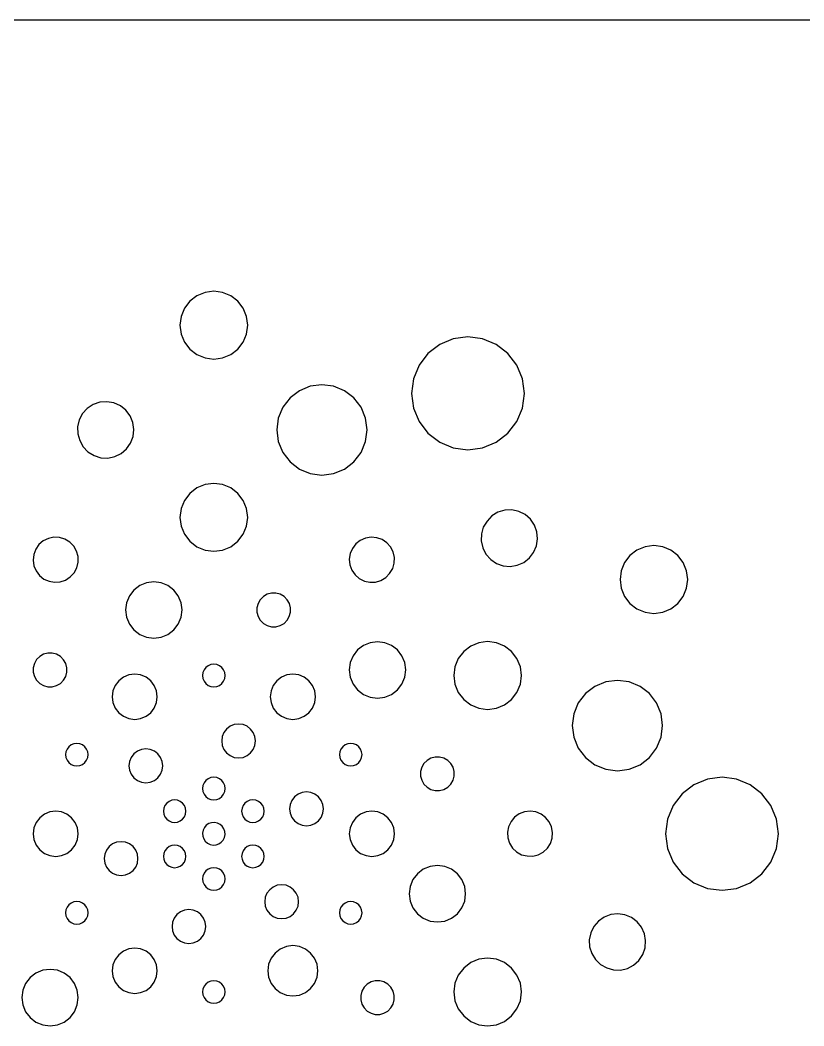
# Model space of a CAD drawing. Extents: x -202 to 202, y -117 to 117.
# Drawn here: x -36.63 to -1.94, y 71.17 to 115.67 of the extents above; entities that cross this region are included whole.
import ezdxf

# ---------------------------------------------------------------- set-up
doc = ezdxf.new("R2010")
doc.units = 0
doc.layers.get('0').update_dxf_attribs({"linetype": 'CONTINUOUS'})

msp = doc.modelspace()

# ---------------------------------------------------------------- linework, layer by layer
for p, q in [((22.94, 115.666), (-37.06, 115.666)), ((-28.81, 103.465), (-29.121, 103.227)), ((-28.449, 103.615), (-28.81, 103.465)), ((-28.06, 103.666), (-28.449, 103.615)), ((-27.672, 103.615), (-28.06, 103.666)), ((-27.31, 103.465), (-27.672, 103.615)), ((-27, 103.227), (-27.31, 103.465)), ((-29.359, 102.916), (-29.509, 102.554)), ((-29.121, 103.227), (-29.359, 102.916)), ((-26.761, 102.916), (-27, 103.227)), ((-26.611, 102.554), (-26.761, 102.916)), ((-29.509, 102.554), (-29.56, 102.166)), ((-26.56, 102.166), (-26.611, 102.554)), ((-29.56, 102.166), (-29.509, 101.778)), ((-26.611, 101.778), (-26.56, 102.166)), ((-29.509, 101.778), (-29.359, 101.416)), ((-26.761, 101.416), (-26.611, 101.778)), ((-17.457, 101.566), (-18.06, 101.317)), ((-16.81, 101.652), (-17.457, 101.566)), ((-16.163, 101.566), (-16.81, 101.652)), ((-15.56, 101.317), (-16.163, 101.566)), ((-29.359, 101.416), (-29.121, 101.105)), ((-29.121, 101.105), (-28.81, 100.867)), ((-27.31, 100.867), (-27, 101.105)), ((-27, 101.105), (-26.761, 101.416)), ((-18.06, 101.317), (-18.578, 100.919)), ((-15.043, 100.919), (-15.56, 101.317)), ((-28.81, 100.867), (-28.449, 100.717)), ((-28.449, 100.717), (-28.06, 100.666)), ((-28.06, 100.666), (-27.672, 100.717)), ((-27.672, 100.717), (-27.31, 100.867)), ((-18.578, 100.919), (-18.975, 100.402)), ((-14.645, 100.402), (-15.043, 100.919)), ((-18.975, 100.402), (-19.225, 99.799)), ((-14.396, 99.799), (-14.645, 100.402)), ((-19.225, 99.799), (-19.31, 99.152)), ((-14.31, 99.152), (-14.396, 99.799)), ((-24.272, 99.268), (-24.686, 98.95)), ((-23.79, 99.467), (-24.272, 99.268)), ((-23.272, 99.536), (-23.79, 99.467)), ((-22.755, 99.467), (-23.272, 99.536)), ((-22.272, 99.268), (-22.755, 99.467)), ((-21.858, 98.95), (-22.272, 99.268)), ((-24.686, 98.95), (-25.004, 98.536)), ((-21.54, 98.536), (-21.858, 98.95)), ((-19.31, 99.152), (-19.225, 98.504)), ((-14.396, 98.504), (-14.31, 99.152)), ((-33.66, 98.486), (-33.871, 98.254)), ((-33.398, 98.658), (-33.66, 98.486)), ((-33.102, 98.76), (-33.398, 98.658)), ((-32.79, 98.784), (-33.102, 98.76)), ((-32.481, 98.73), (-32.79, 98.784)), ((-32.195, 98.601), (-32.481, 98.73)), ((-31.951, 98.405), (-32.195, 98.601)), ((-31.763, 98.155), (-31.951, 98.405)), ((-25.004, 98.536), (-25.204, 98.053)), ((-21.34, 98.053), (-21.54, 98.536)), ((-19.225, 98.504), (-18.975, 97.902)), ((-14.645, 97.902), (-14.396, 98.504)), ((-34.018, 97.977), (-34.091, 97.673)), ((-33.871, 98.254), (-34.018, 97.977)), ((-31.643, 97.865), (-31.763, 98.155)), ((-25.204, 98.053), (-25.272, 97.536)), ((-21.272, 97.536), (-21.34, 98.053)), ((-18.975, 97.902), (-18.578, 97.384)), ((-15.043, 97.384), (-14.645, 97.902)), ((-34.091, 97.673), (-34.086, 97.359)), ((-31.599, 97.555), (-31.643, 97.865)), ((-31.633, 97.244), (-31.599, 97.555)), ((-25.272, 97.536), (-25.204, 97.018)), ((-21.34, 97.018), (-21.272, 97.536)), ((-34.086, 97.359), (-33.993, 97.061)), ((-33.993, 97.061), (-33.848, 96.785)), ((-31.744, 96.951), (-31.633, 97.244)), ((-25.204, 97.018), (-25.004, 96.536)), ((-21.54, 96.536), (-21.34, 97.018)), ((-18.578, 97.384), (-18.06, 96.986)), ((-15.56, 96.986), (-15.043, 97.384)), ((-33.848, 96.785), (-33.63, 96.56)), ((-32.162, 96.491), (-31.924, 96.694)), ((-31.924, 96.694), (-31.744, 96.951)), ((-18.06, 96.986), (-17.457, 96.737)), ((-17.457, 96.737), (-16.81, 96.652)), ((-16.81, 96.652), (-16.163, 96.737)), ((-16.163, 96.737), (-15.56, 96.986)), ((-33.63, 96.56), (-33.363, 96.396)), ((-33.363, 96.396), (-33.063, 96.304)), ((-33.063, 96.304), (-32.75, 96.289)), ((-32.75, 96.289), (-32.444, 96.353)), ((-32.444, 96.353), (-32.162, 96.491)), ((-25.004, 96.536), (-24.686, 96.121)), ((-24.686, 96.121), (-24.272, 95.804)), ((-22.272, 95.804), (-21.858, 96.121)), ((-21.858, 96.121), (-21.54, 96.536)), ((-24.272, 95.804), (-23.79, 95.604)), ((-22.755, 95.604), (-22.272, 95.804)), ((-23.79, 95.604), (-23.272, 95.536)), ((-23.272, 95.536), (-22.755, 95.604)), ((-28.81, 94.965), (-29.121, 94.727)), ((-28.449, 95.115), (-28.81, 94.965)), ((-28.06, 95.166), (-28.449, 95.115)), ((-27.672, 95.115), (-28.06, 95.166)), ((-27.31, 94.965), (-27.672, 95.115)), ((-27, 94.727), (-27.31, 94.965)), ((-29.359, 94.416), (-29.509, 94.054)), ((-29.121, 94.727), (-29.359, 94.416)), ((-26.761, 94.416), (-27, 94.727)), ((-26.611, 94.054), (-26.761, 94.416)), ((-29.509, 94.054), (-29.56, 93.666)), ((-26.56, 93.666), (-26.611, 94.054)), ((-15.181, 93.981), (-15.481, 93.892)), ((-14.868, 93.992), (-15.181, 93.981)), ((-14.562, 93.926), (-14.868, 93.992)), ((-14.282, 93.785), (-14.562, 93.926)), ((-29.56, 93.666), (-29.509, 93.278)), ((-26.611, 93.278), (-26.56, 93.666)), ((-15.962, 93.502), (-16.129, 93.238)), ((-15.75, 93.731), (-15.962, 93.502)), ((-15.481, 93.892), (-15.75, 93.731)), ((-14.046, 93.579), (-14.282, 93.785)), ((-13.868, 93.321), (-14.046, 93.579)), ((-29.509, 93.278), (-29.359, 92.916)), ((-26.761, 92.916), (-26.611, 93.278)), ((-16.129, 93.238), (-16.214, 92.936)), ((-13.76, 93.026), (-13.868, 93.321)), ((-13.729, 92.715), (-13.76, 93.026)), ((-35.609, 92.626), (-35.8, 92.463)), ((-35.384, 92.736), (-35.609, 92.626)), ((-35.139, 92.787), (-35.384, 92.736)), ((-34.888, 92.775), (-35.139, 92.787)), ((-34.649, 92.702), (-34.888, 92.775)), ((-34.435, 92.571), (-34.649, 92.702)), ((-34.261, 92.391), (-34.435, 92.571)), ((-29.359, 92.916), (-29.121, 92.605)), ((-29.121, 92.605), (-28.81, 92.367)), ((-27.31, 92.367), (-27, 92.605)), ((-27, 92.605), (-26.761, 92.916)), ((-21.574, 92.648), (-21.771, 92.494)), ((-21.344, 92.749), (-21.574, 92.648)), ((-21.097, 92.79), (-21.344, 92.749)), ((-20.847, 92.767), (-21.097, 92.79)), ((-20.611, 92.684), (-20.847, 92.767)), ((-20.403, 92.544), (-20.611, 92.684)), ((-16.214, 92.936), (-16.223, 92.623)), ((-16.223, 92.623), (-16.153, 92.318)), ((-13.777, 92.405), (-13.729, 92.715)), ((-35.944, 92.258), (-36.033, 92.024)), ((-35.8, 92.463), (-35.944, 92.258)), ((-34.144, 92.17), (-34.261, 92.391)), ((-34.07, 91.931), (-34.144, 92.17)), ((-28.81, 92.367), (-28.449, 92.217)), ((-28.449, 92.217), (-28.06, 92.166)), ((-28.06, 92.166), (-27.672, 92.217)), ((-27.672, 92.217), (-27.31, 92.367)), ((-21.924, 92.295), (-22.022, 92.064)), ((-21.771, 92.494), (-21.924, 92.295)), ((-20.236, 92.357), (-20.403, 92.544)), ((-20.121, 92.134), (-20.236, 92.357)), ((-20.065, 91.89), (-20.121, 92.134)), ((-16.153, 92.318), (-16.009, 92.039)), ((-14.09, 91.868), (-13.9, 92.117)), ((-13.9, 92.117), (-13.777, 92.405)), ((-9.325, 92.215), (-9.635, 91.977)), ((-8.963, 92.365), (-9.325, 92.215)), ((-8.575, 92.416), (-8.963, 92.365)), ((-8.187, 92.365), (-8.575, 92.416)), ((-7.825, 92.215), (-8.187, 92.365)), ((-7.514, 91.977), (-7.825, 92.215)), ((-36.033, 92.024), (-36.06, 91.775)), ((-36.06, 91.775), (-36.025, 91.526)), ((-34.125, 91.437), (-34.066, 91.681)), ((-34.066, 91.681), (-34.07, 91.931)), ((-22.022, 92.064), (-22.06, 91.816)), ((-22.06, 91.816), (-22.035, 91.567)), ((-20.072, 91.639), (-20.065, 91.89)), ((-16.009, 92.039), (-15.801, 91.805)), ((-15.801, 91.805), (-15.54, 91.631)), ((-14.624, 91.549), (-14.337, 91.675)), ((-14.337, 91.675), (-14.09, 91.868)), ((-9.635, 91.977), (-9.874, 91.666)), ((-7.276, 91.666), (-7.514, 91.977)), ((-36.025, 91.526), (-35.929, 91.295)), ((-35.929, 91.295), (-35.778, 91.094)), ((-34.242, 91.215), (-34.125, 91.437)), ((-22.035, 91.567), (-21.949, 91.332)), ((-21.949, 91.332), (-21.807, 91.125)), ((-20.274, 91.187), (-20.14, 91.398)), ((-20.14, 91.398), (-20.072, 91.639)), ((-15.54, 91.631), (-15.245, 91.526)), ((-15.245, 91.526), (-14.933, 91.498)), ((-14.933, 91.498), (-14.624, 91.549)), ((-10.024, 91.304), (-10.075, 90.916)), ((-9.874, 91.666), (-10.024, 91.304)), ((-7.126, 91.304), (-7.276, 91.666)), ((-7.075, 90.916), (-7.126, 91.304)), ((-35.778, 91.094), (-35.583, 90.938)), ((-35.583, 90.938), (-35.354, 90.835)), ((-35.354, 90.835), (-35.107, 90.791)), ((-35.107, 90.791), (-34.858, 90.811)), ((-34.858, 90.811), (-34.62, 90.892)), ((-34.62, 90.892), (-34.411, 91.03)), ((-34.411, 91.03), (-34.242, 91.215)), ((-30.713, 90.817), (-31.037, 90.774)), ((-30.39, 90.774), (-30.713, 90.817)), ((-21.807, 91.125), (-21.618, 90.96)), ((-21.618, 90.96), (-21.394, 90.848)), ((-21.394, 90.848), (-21.149, 90.794)), ((-21.149, 90.794), (-20.899, 90.803)), ((-20.899, 90.803), (-20.658, 90.875)), ((-20.658, 90.875), (-20.443, 91.003)), ((-20.443, 91.003), (-20.274, 91.187)), ((-10.075, 90.916), (-10.024, 90.528)), ((-7.126, 90.528), (-7.075, 90.916)), ((-31.597, 90.451), (-31.796, 90.192)), ((-31.338, 90.649), (-31.597, 90.451)), ((-31.037, 90.774), (-31.338, 90.649)), ((-30.088, 90.649), (-30.39, 90.774)), ((-29.829, 90.451), (-30.088, 90.649)), ((-29.631, 90.192), (-29.829, 90.451)), ((-10.024, 90.528), (-9.874, 90.166)), ((-7.276, 90.166), (-7.126, 90.528)), ((-31.921, 89.89), (-31.963, 89.567)), ((-31.796, 90.192), (-31.921, 89.89)), ((-29.506, 89.89), (-29.631, 90.192)), ((-29.463, 89.567), (-29.506, 89.89)), ((-26.002, 90.023), (-26.1, 89.854)), ((-25.864, 90.162), (-26.002, 90.023)), ((-25.694, 90.26), (-25.864, 90.162)), ((-25.505, 90.31), (-25.694, 90.26)), ((-25.31, 90.31), (-25.505, 90.31)), ((-25.12, 90.26), (-25.31, 90.31)), ((-24.951, 90.162), (-25.12, 90.26)), ((-24.812, 90.023), (-24.951, 90.162)), ((-24.715, 89.854), (-24.812, 90.023)), ((-9.874, 90.166), (-9.635, 89.855)), ((-7.514, 89.855), (-7.276, 90.166)), ((-31.963, 89.567), (-31.921, 89.243)), ((-29.506, 89.243), (-29.463, 89.567)), ((-26.1, 89.854), (-26.151, 89.665)), ((-26.151, 89.665), (-26.151, 89.469)), ((-26.151, 89.469), (-26.1, 89.28)), ((-24.72, 89.282), (-24.664, 89.469)), ((-24.664, 89.665), (-24.715, 89.854)), ((-24.664, 89.469), (-24.664, 89.665)), ((-9.635, 89.855), (-9.325, 89.617)), ((-9.325, 89.617), (-8.963, 89.467)), ((-8.963, 89.467), (-8.575, 89.416)), ((-8.575, 89.416), (-8.187, 89.467)), ((-8.187, 89.467), (-7.825, 89.617)), ((-7.825, 89.617), (-7.514, 89.855)), ((-31.921, 89.243), (-31.796, 88.942)), ((-29.631, 88.942), (-29.506, 89.243)), ((-26.1, 89.28), (-26.002, 89.11)), ((-26.002, 89.11), (-25.864, 88.972)), ((-24.951, 88.972), (-24.812, 89.11)), ((-24.812, 89.11), (-24.72, 89.282)), ((-31.796, 88.942), (-31.597, 88.683)), ((-31.597, 88.683), (-31.338, 88.484)), ((-30.088, 88.484), (-29.829, 88.683)), ((-29.829, 88.683), (-29.631, 88.942)), ((-25.864, 88.972), (-25.694, 88.874)), ((-25.694, 88.874), (-25.505, 88.823)), ((-25.505, 88.823), (-25.31, 88.823)), ((-25.31, 88.823), (-25.12, 88.874)), ((-25.12, 88.874), (-24.951, 88.972)), ((-31.338, 88.484), (-31.037, 88.359)), ((-31.037, 88.359), (-30.713, 88.317)), ((-30.713, 88.317), (-30.39, 88.359)), ((-30.39, 88.359), (-30.088, 88.484)), ((-21.136, 88.121), (-21.437, 87.996)), ((-20.812, 88.164), (-21.136, 88.121)), ((-20.489, 88.121), (-20.812, 88.164)), ((-20.187, 87.996), (-20.489, 88.121)), ((-16.324, 88.115), (-16.686, 87.965)), ((-15.936, 88.166), (-16.324, 88.115)), ((-15.548, 88.115), (-15.936, 88.166)), ((-15.186, 87.965), (-15.548, 88.115)), ((-21.696, 87.798), (-21.895, 87.539)), ((-21.437, 87.996), (-21.696, 87.798)), ((-19.929, 87.798), (-20.187, 87.996)), ((-19.73, 87.539), (-19.929, 87.798)), ((-16.997, 87.727), (-17.235, 87.416)), ((-16.686, 87.965), (-16.997, 87.727)), ((-14.875, 87.727), (-15.186, 87.965)), ((-14.637, 87.416), (-14.875, 87.727)), ((-35.903, 87.37), (-36.001, 87.201)), ((-35.765, 87.509), (-35.903, 87.37)), ((-35.595, 87.607), (-35.765, 87.509)), ((-35.406, 87.657), (-35.595, 87.607)), ((-35.21, 87.657), (-35.406, 87.657)), ((-35.021, 87.607), (-35.21, 87.657)), ((-34.852, 87.509), (-35.021, 87.607)), ((-34.718, 87.366), (-34.852, 87.509)), ((-34.615, 87.201), (-34.718, 87.366)), ((-22.02, 87.237), (-22.062, 86.914)), ((-21.895, 87.539), (-22.02, 87.237)), ((-19.605, 87.237), (-19.73, 87.539)), ((-19.562, 86.914), (-19.605, 87.237)), ((-17.235, 87.416), (-17.385, 87.054)), ((-14.487, 87.054), (-14.637, 87.416)), ((-36.001, 87.201), (-36.052, 87.012)), ((-36.052, 87.012), (-36.052, 86.816)), ((-36.052, 86.816), (-36.001, 86.627)), ((-34.565, 87.012), (-34.615, 87.201)), ((-34.615, 86.627), (-34.565, 86.816)), ((-34.565, 86.816), (-34.565, 87.012)), ((-28.543, 86.795), (-28.56, 86.666)), ((-28.493, 86.916), (-28.543, 86.795)), ((-28.414, 87.019), (-28.493, 86.916)), ((-28.31, 87.099), (-28.414, 87.019)), ((-28.19, 87.149), (-28.31, 87.099)), ((-28.06, 87.166), (-28.19, 87.149)), ((-27.931, 87.149), (-28.06, 87.166)), ((-27.81, 87.099), (-27.931, 87.149)), ((-27.707, 87.019), (-27.81, 87.099)), ((-27.627, 86.916), (-27.707, 87.019)), ((-27.577, 86.795), (-27.627, 86.916)), ((-27.56, 86.666), (-27.577, 86.795)), ((-22.062, 86.914), (-22.02, 86.59)), ((-19.605, 86.59), (-19.562, 86.914)), ((-17.385, 87.054), (-17.436, 86.666)), ((-14.436, 86.666), (-14.487, 87.054)), ((-36.001, 86.627), (-35.903, 86.457)), ((-35.903, 86.457), (-35.765, 86.319)), ((-34.852, 86.319), (-34.713, 86.457)), ((-34.713, 86.457), (-34.615, 86.627)), ((-32.267, 86.435), (-32.426, 86.228)), ((-32.06, 86.594), (-32.267, 86.435)), ((-31.819, 86.694), (-32.06, 86.594)), ((-31.56, 86.728), (-31.819, 86.694)), ((-31.302, 86.694), (-31.56, 86.728)), ((-31.06, 86.594), (-31.302, 86.694)), ((-30.853, 86.435), (-31.06, 86.594)), ((-30.694, 86.228), (-30.853, 86.435)), ((-28.56, 86.666), (-28.543, 86.537)), ((-28.543, 86.537), (-28.493, 86.416)), ((-28.493, 86.416), (-28.414, 86.312)), ((-27.707, 86.312), (-27.627, 86.416)), ((-27.627, 86.416), (-27.577, 86.537)), ((-27.577, 86.537), (-27.56, 86.666)), ((-25.267, 86.435), (-25.426, 86.228)), ((-25.06, 86.594), (-25.267, 86.435)), ((-24.819, 86.694), (-25.06, 86.594)), ((-24.56, 86.728), (-24.819, 86.694)), ((-24.302, 86.694), (-24.56, 86.728)), ((-24.06, 86.594), (-24.302, 86.694)), ((-23.853, 86.435), (-24.06, 86.594)), ((-23.694, 86.228), (-23.853, 86.435)), ((-22.02, 86.59), (-21.895, 86.289)), ((-19.73, 86.289), (-19.605, 86.59)), ((-17.436, 86.666), (-17.385, 86.278)), ((-14.487, 86.278), (-14.436, 86.666)), ((-10.708, 86.386), (-11.191, 86.186)), ((-10.191, 86.454), (-10.708, 86.386)), ((-9.673, 86.386), (-10.191, 86.454)), ((-9.191, 86.186), (-9.673, 86.386)), ((-35.765, 86.319), (-35.595, 86.221)), ((-35.595, 86.221), (-35.406, 86.17)), ((-35.406, 86.17), (-35.21, 86.17)), ((-35.21, 86.17), (-35.021, 86.221)), ((-35.021, 86.221), (-34.852, 86.319)), ((-32.526, 85.987), (-32.56, 85.728)), ((-32.426, 86.228), (-32.526, 85.987)), ((-30.594, 85.987), (-30.694, 86.228)), ((-30.56, 85.728), (-30.594, 85.987)), ((-28.414, 86.312), (-28.31, 86.233)), ((-28.31, 86.233), (-28.19, 86.183)), ((-28.19, 86.183), (-28.06, 86.166)), ((-28.06, 86.166), (-27.931, 86.183)), ((-27.931, 86.183), (-27.81, 86.233)), ((-27.81, 86.233), (-27.707, 86.312)), ((-25.526, 85.987), (-25.56, 85.728)), ((-25.426, 86.228), (-25.526, 85.987)), ((-23.594, 85.987), (-23.694, 86.228)), ((-23.56, 85.728), (-23.594, 85.987)), ((-21.895, 86.289), (-21.696, 86.03)), ((-21.696, 86.03), (-21.437, 85.831)), ((-20.187, 85.831), (-19.929, 86.03)), ((-19.929, 86.03), (-19.73, 86.289)), ((-17.385, 86.278), (-17.235, 85.916)), ((-17.235, 85.916), (-16.997, 85.605)), ((-14.875, 85.605), (-14.637, 85.916)), ((-14.637, 85.916), (-14.487, 86.278)), ((-11.191, 86.186), (-11.605, 85.868)), ((-8.776, 85.868), (-9.191, 86.186)), ((-32.56, 85.728), (-32.526, 85.469)), ((-32.526, 85.469), (-32.426, 85.228)), ((-30.694, 85.228), (-30.594, 85.469)), ((-30.594, 85.469), (-30.56, 85.728)), ((-25.56, 85.728), (-25.526, 85.469)), ((-25.526, 85.469), (-25.426, 85.228)), ((-23.694, 85.228), (-23.594, 85.469)), ((-23.594, 85.469), (-23.56, 85.728)), ((-21.437, 85.831), (-21.136, 85.706)), ((-21.136, 85.706), (-20.812, 85.664)), ((-20.812, 85.664), (-20.489, 85.706)), ((-20.489, 85.706), (-20.187, 85.831)), ((-16.997, 85.605), (-16.686, 85.367)), ((-15.186, 85.367), (-14.875, 85.605)), ((-11.923, 85.454), (-12.123, 84.972)), ((-11.605, 85.868), (-11.923, 85.454)), ((-8.459, 85.454), (-8.776, 85.868)), ((-8.259, 84.972), (-8.459, 85.454)), ((-32.426, 85.228), (-32.267, 85.021)), ((-32.267, 85.021), (-32.06, 84.862)), ((-31.06, 84.862), (-30.853, 85.021)), ((-30.853, 85.021), (-30.694, 85.228)), ((-25.426, 85.228), (-25.267, 85.021)), ((-25.267, 85.021), (-25.06, 84.862)), ((-24.06, 84.862), (-23.853, 85.021)), ((-23.853, 85.021), (-23.694, 85.228)), ((-16.686, 85.367), (-16.324, 85.217)), ((-16.324, 85.217), (-15.936, 85.166)), ((-15.936, 85.166), (-15.548, 85.217)), ((-15.548, 85.217), (-15.186, 85.367)), ((-32.06, 84.862), (-31.819, 84.762)), ((-31.819, 84.762), (-31.56, 84.728)), ((-31.56, 84.728), (-31.302, 84.762)), ((-31.302, 84.762), (-31.06, 84.862)), ((-25.06, 84.862), (-24.819, 84.762)), ((-24.819, 84.762), (-24.56, 84.728)), ((-24.56, 84.728), (-24.302, 84.762)), ((-24.302, 84.762), (-24.06, 84.862)), ((-12.123, 84.972), (-12.191, 84.454)), ((-8.191, 84.454), (-8.259, 84.972)), ((-27.61, 84.146), (-27.685, 83.965)), ((-27.491, 84.301), (-27.61, 84.146)), ((-27.335, 84.421), (-27.491, 84.301)), ((-27.154, 84.496), (-27.335, 84.421)), ((-26.96, 84.521), (-27.154, 84.496)), ((-26.766, 84.496), (-26.96, 84.521)), ((-26.585, 84.421), (-26.766, 84.496)), ((-26.43, 84.301), (-26.585, 84.421)), ((-26.311, 84.146), (-26.43, 84.301)), ((-26.236, 83.965), (-26.311, 84.146)), ((-12.191, 84.454), (-12.123, 83.936)), ((-8.259, 83.936), (-8.191, 84.454)), ((-34.122, 83.666), (-34.252, 83.649)), ((-33.993, 83.649), (-34.122, 83.666)), ((-27.685, 83.965), (-27.71, 83.771)), ((-27.71, 83.771), (-27.685, 83.577)), ((-26.21, 83.771), (-26.236, 83.965)), ((-26.236, 83.577), (-26.21, 83.771)), ((-21.998, 83.666), (-22.128, 83.649)), ((-21.869, 83.649), (-21.998, 83.666)), ((-12.123, 83.936), (-11.923, 83.454)), ((-8.459, 83.454), (-8.259, 83.936)), ((-34.605, 83.295), (-34.622, 83.166)), ((-34.556, 83.416), (-34.605, 83.295)), ((-34.476, 83.519), (-34.556, 83.416)), ((-34.372, 83.599), (-34.476, 83.519)), ((-34.252, 83.649), (-34.372, 83.599)), ((-33.872, 83.599), (-33.993, 83.649)), ((-33.769, 83.519), (-33.872, 83.599)), ((-33.689, 83.416), (-33.769, 83.519)), ((-33.64, 83.295), (-33.689, 83.416)), ((-33.622, 83.166), (-33.64, 83.295)), ((-31.441, 83.321), (-31.596, 83.201)), ((-31.26, 83.396), (-31.441, 83.321)), ((-31.066, 83.421), (-31.26, 83.396)), ((-30.871, 83.396), (-31.066, 83.421)), ((-30.691, 83.321), (-30.871, 83.396)), ((-30.535, 83.201), (-30.691, 83.321)), ((-27.685, 83.577), (-27.61, 83.396)), ((-27.61, 83.396), (-27.491, 83.241)), ((-27.491, 83.241), (-27.335, 83.122)), ((-26.585, 83.122), (-26.43, 83.241)), ((-26.43, 83.241), (-26.311, 83.396)), ((-26.311, 83.396), (-26.236, 83.577)), ((-22.481, 83.295), (-22.498, 83.166)), ((-22.431, 83.416), (-22.481, 83.295)), ((-22.352, 83.519), (-22.431, 83.416)), ((-22.248, 83.599), (-22.352, 83.519)), ((-22.128, 83.649), (-22.248, 83.599)), ((-21.748, 83.599), (-21.869, 83.649)), ((-21.645, 83.519), (-21.748, 83.599)), ((-21.565, 83.416), (-21.645, 83.519)), ((-21.515, 83.295), (-21.565, 83.416)), ((-21.498, 83.166), (-21.515, 83.295)), ((-11.923, 83.454), (-11.605, 83.04)), ((-8.776, 83.04), (-8.459, 83.454)), ((-34.622, 83.166), (-34.605, 83.037)), ((-34.605, 83.037), (-34.556, 82.916)), ((-34.556, 82.916), (-34.476, 82.812)), ((-34.476, 82.812), (-34.372, 82.733)), ((-33.872, 82.733), (-33.769, 82.812)), ((-33.769, 82.812), (-33.689, 82.916)), ((-33.689, 82.916), (-33.64, 83.037)), ((-33.64, 83.037), (-33.622, 83.166)), ((-31.79, 82.865), (-31.816, 82.671)), ((-31.715, 83.046), (-31.79, 82.865)), ((-31.596, 83.201), (-31.715, 83.046)), ((-30.416, 83.046), (-30.535, 83.201)), ((-30.341, 82.865), (-30.416, 83.046)), ((-30.316, 82.671), (-30.341, 82.865)), ((-27.335, 83.122), (-27.154, 83.047)), ((-27.154, 83.047), (-26.96, 83.021)), ((-26.96, 83.021), (-26.766, 83.047)), ((-26.766, 83.047), (-26.585, 83.122)), ((-22.498, 83.166), (-22.481, 83.037)), ((-22.481, 83.037), (-22.431, 82.916)), ((-22.431, 82.916), (-22.352, 82.812)), ((-22.352, 82.812), (-22.248, 82.733)), ((-21.748, 82.733), (-21.645, 82.812)), ((-21.645, 82.812), (-21.565, 82.916)), ((-21.565, 82.916), (-21.515, 83.037)), ((-21.515, 83.037), (-21.498, 83.166)), ((-18.755, 82.775), (-18.852, 82.606)), ((-18.616, 82.914), (-18.755, 82.775)), ((-18.447, 83.012), (-18.616, 82.914)), ((-18.257, 83.062), (-18.447, 83.012)), ((-18.062, 83.062), (-18.257, 83.062)), ((-17.873, 83.012), (-18.062, 83.062)), ((-17.703, 82.914), (-17.873, 83.012)), ((-17.565, 82.775), (-17.703, 82.914)), ((-17.467, 82.606), (-17.565, 82.775)), ((-11.605, 83.04), (-11.191, 82.722)), ((-9.191, 82.722), (-8.776, 83.04)), ((-34.372, 82.733), (-34.252, 82.683)), ((-34.252, 82.683), (-34.122, 82.666)), ((-34.122, 82.666), (-33.993, 82.683)), ((-33.993, 82.683), (-33.872, 82.733)), ((-31.816, 82.671), (-31.79, 82.477)), ((-31.79, 82.477), (-31.715, 82.296)), ((-30.416, 82.296), (-30.341, 82.477)), ((-30.341, 82.477), (-30.316, 82.671)), ((-22.248, 82.733), (-22.128, 82.683)), ((-22.128, 82.683), (-21.998, 82.666)), ((-21.998, 82.666), (-21.869, 82.683)), ((-21.869, 82.683), (-21.748, 82.733)), ((-18.852, 82.606), (-18.903, 82.417)), ((-18.903, 82.417), (-18.903, 82.221)), ((-17.416, 82.417), (-17.467, 82.606)), ((-17.416, 82.221), (-17.416, 82.417)), ((-11.191, 82.722), (-10.708, 82.522)), ((-10.708, 82.522), (-10.191, 82.454)), ((-10.191, 82.454), (-9.673, 82.522)), ((-9.673, 82.522), (-9.191, 82.722)), ((-31.715, 82.296), (-31.596, 82.141)), ((-31.596, 82.141), (-31.441, 82.022)), ((-31.441, 82.022), (-31.26, 81.947)), ((-31.26, 81.947), (-31.066, 81.921)), ((-31.066, 81.921), (-30.871, 81.947)), ((-30.871, 81.947), (-30.691, 82.022)), ((-30.691, 82.022), (-30.535, 82.141)), ((-30.535, 82.141), (-30.416, 82.296)), ((-28.493, 81.916), (-28.543, 81.795)), ((-28.414, 82.019), (-28.493, 81.916)), ((-28.31, 82.099), (-28.414, 82.019)), ((-28.19, 82.149), (-28.31, 82.099)), ((-28.06, 82.166), (-28.19, 82.149)), ((-27.931, 82.149), (-28.06, 82.166)), ((-27.81, 82.099), (-27.931, 82.149)), ((-27.707, 82.019), (-27.81, 82.099)), ((-27.627, 81.916), (-27.707, 82.019)), ((-27.577, 81.795), (-27.627, 81.916)), ((-18.903, 82.221), (-18.852, 82.032)), ((-18.852, 82.032), (-18.755, 81.862)), ((-17.565, 81.862), (-17.467, 82.032)), ((-17.467, 82.032), (-17.416, 82.221)), ((-6.207, 82.081), (-6.81, 81.831)), ((-5.56, 82.166), (-6.207, 82.081)), ((-4.913, 82.081), (-5.56, 82.166)), ((-4.31, 81.831), (-4.913, 82.081)), ((-28.543, 81.795), (-28.56, 81.666)), ((-28.56, 81.666), (-28.543, 81.537)), ((-28.543, 81.537), (-28.493, 81.416)), ((-27.627, 81.416), (-27.577, 81.537)), ((-27.56, 81.666), (-27.577, 81.795)), ((-27.577, 81.537), (-27.56, 81.666)), ((-24.149, 81.49), (-24.33, 81.415)), ((-23.955, 81.516), (-24.149, 81.49)), ((-23.761, 81.49), (-23.955, 81.516)), ((-23.58, 81.415), (-23.761, 81.49)), ((-18.755, 81.862), (-18.616, 81.724)), ((-18.616, 81.724), (-18.447, 81.626)), ((-18.447, 81.626), (-18.257, 81.575)), ((-18.257, 81.575), (-18.063, 81.582)), ((-18.063, 81.582), (-17.873, 81.626)), ((-17.873, 81.626), (-17.703, 81.724)), ((-17.703, 81.724), (-17.565, 81.862)), ((-6.81, 81.831), (-7.328, 81.434)), ((-3.793, 81.434), (-4.31, 81.831)), ((-30.146, 81.019), (-30.225, 80.916)), ((-30.042, 81.099), (-30.146, 81.019)), ((-29.922, 81.149), (-30.042, 81.099)), ((-29.792, 81.166), (-29.922, 81.149)), ((-29.663, 81.149), (-29.792, 81.166)), ((-29.542, 81.099), (-29.663, 81.149)), ((-29.439, 81.019), (-29.542, 81.099)), ((-29.359, 80.916), (-29.439, 81.019)), ((-28.493, 81.416), (-28.414, 81.312)), ((-28.414, 81.312), (-28.31, 81.233)), ((-28.31, 81.233), (-28.19, 81.183)), ((-28.19, 81.183), (-28.06, 81.166)), ((-28.06, 81.166), (-27.931, 81.183)), ((-27.931, 81.183), (-27.81, 81.233)), ((-27.81, 81.233), (-27.707, 81.312)), ((-27.707, 81.312), (-27.627, 81.416)), ((-26.682, 81.019), (-26.761, 80.916)), ((-26.578, 81.099), (-26.682, 81.019)), ((-26.458, 81.149), (-26.578, 81.099)), ((-26.328, 81.166), (-26.458, 81.149)), ((-26.199, 81.149), (-26.328, 81.166)), ((-26.078, 81.099), (-26.199, 81.149)), ((-25.975, 81.019), (-26.078, 81.099)), ((-25.895, 80.916), (-25.975, 81.019)), ((-24.605, 81.141), (-24.68, 80.96)), ((-24.485, 81.296), (-24.605, 81.141)), ((-24.33, 81.415), (-24.485, 81.296)), ((-23.425, 81.296), (-23.58, 81.415)), ((-23.306, 81.141), (-23.425, 81.296)), ((-23.231, 80.96), (-23.306, 81.141)), ((-7.328, 81.434), (-7.725, 80.916)), ((-3.395, 80.916), (-3.793, 81.434)), ((-35.319, 80.632), (-35.56, 80.532)), ((-35.06, 80.666), (-35.319, 80.632)), ((-34.802, 80.632), (-35.06, 80.666)), ((-34.56, 80.532), (-34.802, 80.632)), ((-30.275, 80.795), (-30.292, 80.666)), ((-30.292, 80.666), (-30.275, 80.537)), ((-30.225, 80.916), (-30.275, 80.795)), ((-29.309, 80.795), (-29.359, 80.916)), ((-29.292, 80.666), (-29.309, 80.795)), ((-29.309, 80.537), (-29.292, 80.666)), ((-26.811, 80.795), (-26.828, 80.666)), ((-26.828, 80.666), (-26.811, 80.537)), ((-26.761, 80.916), (-26.811, 80.795)), ((-25.845, 80.795), (-25.895, 80.916)), ((-25.828, 80.666), (-25.845, 80.795)), ((-25.845, 80.537), (-25.828, 80.666)), ((-24.68, 80.96), (-24.705, 80.766)), ((-24.705, 80.766), (-24.68, 80.572)), ((-24.68, 80.572), (-24.605, 80.391)), ((-23.306, 80.391), (-23.231, 80.572)), ((-23.205, 80.766), (-23.231, 80.96)), ((-23.231, 80.572), (-23.205, 80.766)), ((-21.319, 80.632), (-21.56, 80.532)), ((-21.06, 80.666), (-21.319, 80.632)), ((-20.802, 80.632), (-21.06, 80.666)), ((-20.56, 80.532), (-20.802, 80.632)), ((-14.304, 80.636), (-14.537, 80.545)), ((-14.055, 80.666), (-14.304, 80.636)), ((-13.807, 80.633), (-14.055, 80.666)), ((-13.574, 80.54), (-13.807, 80.633)), ((-7.725, 80.916), (-7.975, 80.313)), ((-3.146, 80.313), (-3.395, 80.916)), ((-35.926, 80.166), (-36.026, 79.925)), ((-35.767, 80.373), (-35.926, 80.166)), ((-35.56, 80.532), (-35.767, 80.373)), ((-34.353, 80.373), (-34.56, 80.532)), ((-34.194, 80.166), (-34.353, 80.373)), ((-34.094, 79.925), (-34.194, 80.166)), ((-30.275, 80.537), (-30.225, 80.416)), ((-30.225, 80.416), (-30.146, 80.312)), ((-30.146, 80.312), (-30.042, 80.233)), ((-30.042, 80.233), (-29.922, 80.183)), ((-29.922, 80.183), (-29.792, 80.166)), ((-29.792, 80.166), (-29.663, 80.183)), ((-29.663, 80.183), (-29.542, 80.233)), ((-29.542, 80.233), (-29.439, 80.312)), ((-29.439, 80.312), (-29.359, 80.416)), ((-29.359, 80.416), (-29.309, 80.537)), ((-28.283, 80.114), (-28.391, 80.041)), ((-28.159, 80.156), (-28.283, 80.114)), ((-28.029, 80.165), (-28.159, 80.156)), ((-27.901, 80.14), (-28.029, 80.165)), ((-27.784, 80.082), (-27.901, 80.14)), ((-26.811, 80.537), (-26.761, 80.416)), ((-26.761, 80.416), (-26.682, 80.312)), ((-26.682, 80.312), (-26.578, 80.233)), ((-26.578, 80.233), (-26.458, 80.183)), ((-26.458, 80.183), (-26.328, 80.166)), ((-26.328, 80.166), (-26.199, 80.183)), ((-26.199, 80.183), (-26.078, 80.233)), ((-26.078, 80.233), (-25.975, 80.312)), ((-25.975, 80.312), (-25.895, 80.416)), ((-25.895, 80.416), (-25.845, 80.537)), ((-24.605, 80.391), (-24.485, 80.236)), ((-24.485, 80.236), (-24.33, 80.116)), ((-24.33, 80.116), (-24.149, 80.041)), ((-23.761, 80.041), (-23.58, 80.116)), ((-23.58, 80.116), (-23.425, 80.236)), ((-23.425, 80.236), (-23.306, 80.391)), ((-21.926, 80.166), (-22.026, 79.925)), ((-21.767, 80.373), (-21.926, 80.166)), ((-21.56, 80.532), (-21.767, 80.373)), ((-20.353, 80.373), (-20.56, 80.532)), ((-20.194, 80.166), (-20.353, 80.373)), ((-20.094, 79.925), (-20.194, 80.166)), ((-14.902, 80.206), (-15.01, 79.98)), ((-14.741, 80.398), (-14.902, 80.206)), ((-14.537, 80.545), (-14.741, 80.398)), ((-13.372, 80.391), (-13.574, 80.54)), ((-13.213, 80.197), (-13.372, 80.391)), ((-13.108, 79.97), (-13.213, 80.197)), ((-7.975, 80.313), (-8.06, 79.666)), ((-3.06, 79.666), (-3.146, 80.313)), ((-36.026, 79.925), (-36.06, 79.666)), ((-36.06, 79.666), (-36.026, 79.407)), ((-34.06, 79.666), (-34.094, 79.925)), ((-34.094, 79.407), (-34.06, 79.666)), ((-28.534, 79.825), (-28.559, 79.697)), ((-28.559, 79.697), (-28.55, 79.567)), ((-28.477, 79.943), (-28.534, 79.825)), ((-28.391, 80.041), (-28.477, 79.943)), ((-27.685, 79.997), (-27.784, 80.082)), ((-27.612, 79.888), (-27.685, 79.997)), ((-27.57, 79.765), (-27.612, 79.888)), ((-27.561, 79.635), (-27.57, 79.765)), ((-24.149, 80.041), (-23.955, 80.016)), ((-23.955, 80.016), (-23.761, 80.041)), ((-22.026, 79.925), (-22.06, 79.666)), ((-22.06, 79.666), (-22.026, 79.407)), ((-20.06, 79.666), (-20.094, 79.925)), ((-20.094, 79.407), (-20.06, 79.666)), ((-15.01, 79.98), (-15.058, 79.734)), ((-15.058, 79.734), (-15.044, 79.484)), ((-13.062, 79.724), (-13.108, 79.97)), ((-13.079, 79.473), (-13.062, 79.724)), ((-8.06, 79.666), (-7.975, 79.019)), ((-3.146, 79.019), (-3.06, 79.666)), ((-36.026, 79.407), (-35.926, 79.166)), ((-34.194, 79.166), (-34.094, 79.407)), ((-32.541, 79.215), (-32.696, 79.096)), ((-32.36, 79.29), (-32.541, 79.215)), ((-32.166, 79.316), (-32.36, 79.29)), ((-31.971, 79.29), (-32.166, 79.316)), ((-31.791, 79.215), (-31.971, 79.29)), ((-31.635, 79.096), (-31.791, 79.215)), ((-28.55, 79.567), (-28.508, 79.444)), ((-28.508, 79.444), (-28.435, 79.335)), ((-28.435, 79.335), (-28.337, 79.249)), ((-28.337, 79.249), (-28.22, 79.192)), ((-27.961, 79.176), (-27.838, 79.218)), ((-27.838, 79.218), (-27.73, 79.291)), ((-27.73, 79.291), (-27.644, 79.389)), ((-27.644, 79.389), (-27.586, 79.506)), ((-27.586, 79.506), (-27.561, 79.635)), ((-22.026, 79.407), (-21.926, 79.166)), ((-20.194, 79.166), (-20.094, 79.407)), ((-15.044, 79.484), (-14.967, 79.245)), ((-14.967, 79.245), (-14.834, 79.033)), ((-13.293, 79.024), (-13.158, 79.235)), ((-13.158, 79.235), (-13.079, 79.473)), ((-35.926, 79.166), (-35.767, 78.959)), ((-35.767, 78.959), (-35.56, 78.8)), ((-35.56, 78.8), (-35.319, 78.7)), ((-34.802, 78.7), (-34.56, 78.8)), ((-34.56, 78.8), (-34.353, 78.959)), ((-34.353, 78.959), (-34.194, 79.166)), ((-32.815, 78.941), (-32.89, 78.76)), ((-32.696, 79.096), (-32.815, 78.941)), ((-31.516, 78.941), (-31.635, 79.096)), ((-31.441, 78.76), (-31.516, 78.941)), ((-30.275, 78.795), (-30.292, 78.666)), ((-30.225, 78.916), (-30.275, 78.795)), ((-30.146, 79.019), (-30.225, 78.916)), ((-30.042, 79.099), (-30.146, 79.019)), ((-29.922, 79.149), (-30.042, 79.099)), ((-29.792, 79.166), (-29.922, 79.149)), ((-29.663, 79.149), (-29.792, 79.166)), ((-29.542, 79.099), (-29.663, 79.149)), ((-29.439, 79.019), (-29.542, 79.099)), ((-29.359, 78.916), (-29.439, 79.019)), ((-29.309, 78.795), (-29.359, 78.916)), ((-29.292, 78.666), (-29.309, 78.795)), ((-28.22, 79.192), (-28.092, 79.167)), ((-28.092, 79.167), (-27.961, 79.176)), ((-26.811, 78.795), (-26.828, 78.666)), ((-26.761, 78.916), (-26.811, 78.795)), ((-26.682, 79.019), (-26.761, 78.916)), ((-26.578, 79.099), (-26.682, 79.019)), ((-26.458, 79.149), (-26.578, 79.099)), ((-26.328, 79.166), (-26.458, 79.149)), ((-26.199, 79.149), (-26.328, 79.166)), ((-26.078, 79.099), (-26.199, 79.149)), ((-25.975, 79.019), (-26.078, 79.099)), ((-25.895, 78.916), (-25.975, 79.019)), ((-25.845, 78.795), (-25.895, 78.916)), ((-25.828, 78.666), (-25.845, 78.795)), ((-21.926, 79.166), (-21.767, 78.959)), ((-21.767, 78.959), (-21.56, 78.8)), ((-21.56, 78.8), (-21.319, 78.7)), ((-20.802, 78.7), (-20.56, 78.8)), ((-20.56, 78.8), (-20.353, 78.959)), ((-20.353, 78.959), (-20.194, 79.166)), ((-14.834, 79.033), (-14.652, 78.86)), ((-14.652, 78.86), (-14.433, 78.738)), ((-13.697, 78.734), (-13.477, 78.854)), ((-13.477, 78.854), (-13.293, 79.024)), ((-7.975, 79.019), (-7.725, 78.416)), ((-3.395, 78.416), (-3.146, 79.019)), ((-35.319, 78.7), (-35.06, 78.666)), ((-35.06, 78.666), (-34.802, 78.7)), ((-32.89, 78.76), (-32.916, 78.566)), ((-32.916, 78.566), (-32.89, 78.372)), ((-32.89, 78.372), (-32.815, 78.191)), ((-31.516, 78.191), (-31.441, 78.372)), ((-31.416, 78.566), (-31.441, 78.76)), ((-31.441, 78.372), (-31.416, 78.566)), ((-30.292, 78.666), (-30.275, 78.537)), ((-30.275, 78.537), (-30.225, 78.416)), ((-30.225, 78.416), (-30.146, 78.312)), ((-29.439, 78.312), (-29.359, 78.416)), ((-29.359, 78.416), (-29.309, 78.537)), ((-29.309, 78.537), (-29.292, 78.666)), ((-26.828, 78.666), (-26.811, 78.537)), ((-26.811, 78.537), (-26.761, 78.416)), ((-26.761, 78.416), (-26.682, 78.312)), ((-25.975, 78.312), (-25.895, 78.416)), ((-25.895, 78.416), (-25.845, 78.537)), ((-25.845, 78.537), (-25.828, 78.666)), ((-21.319, 78.7), (-21.06, 78.666)), ((-21.06, 78.666), (-20.802, 78.7)), ((-14.433, 78.738), (-14.19, 78.683)), ((-14.19, 78.683), (-13.94, 78.673)), ((-13.94, 78.673), (-13.697, 78.734)), ((-7.725, 78.416), (-7.328, 77.898)), ((-3.793, 77.898), (-3.395, 78.416)), ((-32.815, 78.191), (-32.696, 78.036)), ((-32.696, 78.036), (-32.541, 77.916)), ((-32.541, 77.916), (-32.36, 77.842)), ((-31.971, 77.842), (-31.791, 77.916)), ((-31.791, 77.916), (-31.635, 78.036)), ((-31.635, 78.036), (-31.516, 78.191)), ((-30.146, 78.312), (-30.042, 78.233)), ((-30.042, 78.233), (-29.922, 78.183)), ((-29.922, 78.183), (-29.792, 78.166)), ((-29.792, 78.166), (-29.663, 78.183)), ((-29.663, 78.183), (-29.542, 78.233)), ((-29.542, 78.233), (-29.439, 78.312)), ((-28.493, 77.916), (-28.543, 77.795)), ((-28.414, 78.019), (-28.493, 77.916)), ((-28.31, 78.099), (-28.414, 78.019)), ((-28.19, 78.149), (-28.31, 78.099)), ((-28.06, 78.166), (-28.19, 78.149)), ((-27.931, 78.149), (-28.06, 78.166)), ((-27.81, 78.099), (-27.931, 78.149)), ((-27.707, 78.019), (-27.81, 78.099)), ((-27.627, 77.916), (-27.707, 78.019)), ((-27.577, 77.795), (-27.627, 77.916)), ((-26.682, 78.312), (-26.578, 78.233)), ((-26.578, 78.233), (-26.458, 78.183)), ((-26.458, 78.183), (-26.328, 78.166)), ((-26.328, 78.166), (-26.199, 78.183)), ((-26.199, 78.183), (-26.078, 78.233)), ((-26.078, 78.233), (-25.975, 78.312)), ((-19.043, 77.897), (-19.242, 77.638)), ((-18.785, 78.096), (-19.043, 77.897)), ((-18.483, 78.22), (-18.785, 78.096)), ((-18.16, 78.263), (-18.483, 78.22)), ((-17.836, 78.22), (-18.16, 78.263)), ((-17.535, 78.096), (-17.836, 78.22)), ((-17.276, 77.897), (-17.535, 78.096)), ((-17.077, 77.638), (-17.276, 77.897)), ((-7.328, 77.898), (-6.81, 77.501)), ((-4.31, 77.501), (-3.793, 77.898)), ((-32.36, 77.842), (-32.166, 77.816)), ((-32.166, 77.816), (-31.971, 77.842)), ((-28.543, 77.795), (-28.56, 77.666)), ((-28.56, 77.666), (-28.543, 77.537)), ((-28.543, 77.537), (-28.493, 77.416)), ((-27.627, 77.416), (-27.577, 77.537)), ((-27.56, 77.666), (-27.577, 77.795)), ((-27.577, 77.537), (-27.56, 77.666)), ((-19.242, 77.638), (-19.367, 77.337)), ((-16.952, 77.337), (-17.077, 77.638)), ((-6.81, 77.501), (-6.207, 77.251)), ((-4.913, 77.251), (-4.31, 77.501)), ((-28.493, 77.416), (-28.414, 77.312)), ((-28.414, 77.312), (-28.31, 77.233)), ((-28.31, 77.233), (-28.19, 77.183)), ((-28.19, 77.183), (-28.06, 77.166)), ((-28.06, 77.166), (-27.931, 77.183)), ((-27.931, 77.183), (-27.81, 77.233)), ((-27.81, 77.233), (-27.707, 77.312)), ((-27.707, 77.312), (-27.627, 77.416)), ((-25.705, 77.036), (-25.78, 76.855)), ((-25.585, 77.191), (-25.705, 77.036)), ((-25.43, 77.31), (-25.585, 77.191)), ((-25.249, 77.385), (-25.43, 77.31)), ((-25.055, 77.411), (-25.249, 77.385)), ((-24.861, 77.385), (-25.055, 77.411)), ((-24.68, 77.31), (-24.861, 77.385)), ((-24.525, 77.191), (-24.68, 77.31)), ((-24.406, 77.036), (-24.525, 77.191)), ((-24.331, 76.855), (-24.406, 77.036)), ((-19.367, 77.337), (-19.41, 77.013)), ((-19.41, 77.013), (-19.367, 76.69)), ((-16.91, 77.013), (-16.952, 77.337)), ((-16.952, 76.69), (-16.91, 77.013)), ((-6.207, 77.251), (-5.56, 77.166)), ((-5.56, 77.166), (-4.913, 77.251)), ((-34.372, 76.599), (-34.476, 76.519)), ((-34.252, 76.649), (-34.372, 76.599)), ((-34.122, 76.666), (-34.252, 76.649)), ((-33.993, 76.649), (-34.122, 76.666)), ((-33.872, 76.599), (-33.993, 76.649)), ((-33.769, 76.519), (-33.872, 76.599)), ((-25.78, 76.855), (-25.805, 76.661)), ((-25.805, 76.661), (-25.78, 76.467)), ((-24.305, 76.661), (-24.331, 76.855)), ((-24.331, 76.467), (-24.305, 76.661)), ((-22.248, 76.599), (-22.352, 76.519)), ((-22.128, 76.649), (-22.248, 76.599)), ((-21.998, 76.666), (-22.128, 76.649)), ((-21.869, 76.649), (-21.998, 76.666)), ((-21.748, 76.599), (-21.869, 76.649)), ((-21.645, 76.519), (-21.748, 76.599)), ((-19.367, 76.69), (-19.242, 76.388)), ((-17.077, 76.388), (-16.952, 76.69)), ((-34.605, 76.295), (-34.622, 76.166)), ((-34.622, 76.166), (-34.605, 76.037)), ((-34.556, 76.416), (-34.605, 76.295)), ((-34.476, 76.519), (-34.556, 76.416)), ((-33.689, 76.416), (-33.769, 76.519)), ((-33.64, 76.295), (-33.689, 76.416)), ((-33.622, 76.166), (-33.64, 76.295)), ((-33.64, 76.037), (-33.622, 76.166)), ((-29.535, 76.21), (-29.691, 76.091)), ((-29.354, 76.285), (-29.535, 76.21)), ((-29.16, 76.311), (-29.354, 76.285)), ((-28.966, 76.285), (-29.16, 76.311)), ((-28.785, 76.21), (-28.966, 76.285)), ((-28.63, 76.091), (-28.785, 76.21)), ((-25.78, 76.467), (-25.705, 76.286)), ((-25.705, 76.286), (-25.585, 76.13)), ((-25.585, 76.13), (-25.43, 76.011)), ((-24.68, 76.011), (-24.525, 76.13)), ((-24.525, 76.13), (-24.406, 76.286)), ((-24.406, 76.286), (-24.331, 76.467)), ((-22.481, 76.295), (-22.498, 76.166)), ((-22.498, 76.166), (-22.481, 76.037)), ((-22.431, 76.416), (-22.481, 76.295)), ((-22.352, 76.519), (-22.431, 76.416)), ((-21.565, 76.416), (-21.645, 76.519)), ((-21.515, 76.295), (-21.565, 76.416)), ((-21.498, 76.166), (-21.515, 76.295)), ((-21.515, 76.037), (-21.498, 76.166)), ((-19.242, 76.388), (-19.043, 76.129)), ((-19.043, 76.129), (-18.785, 75.931)), ((-17.535, 75.931), (-17.276, 76.129)), ((-17.276, 76.129), (-17.077, 76.388)), ((-10.171, 76.128), (-10.482, 76.093)), ((-9.861, 76.083), (-10.171, 76.128)), ((-34.605, 76.037), (-34.556, 75.916)), ((-34.556, 75.916), (-34.476, 75.812)), ((-34.476, 75.812), (-34.372, 75.733)), ((-34.372, 75.733), (-34.252, 75.683)), ((-34.252, 75.683), (-34.122, 75.666)), ((-34.122, 75.666), (-33.993, 75.683)), ((-33.993, 75.683), (-33.872, 75.733)), ((-33.872, 75.733), (-33.769, 75.812)), ((-33.769, 75.812), (-33.689, 75.916)), ((-33.689, 75.916), (-33.64, 76.037)), ((-29.885, 75.755), (-29.91, 75.561)), ((-29.81, 75.936), (-29.885, 75.755)), ((-29.691, 76.091), (-29.81, 75.936)), ((-28.511, 75.936), (-28.63, 76.091)), ((-28.436, 75.755), (-28.511, 75.936)), ((-28.41, 75.561), (-28.436, 75.755)), ((-25.43, 76.011), (-25.249, 75.936)), ((-25.249, 75.936), (-25.055, 75.911)), ((-25.055, 75.911), (-24.861, 75.936)), ((-24.861, 75.936), (-24.68, 76.011)), ((-22.481, 76.037), (-22.431, 75.916)), ((-22.431, 75.916), (-22.352, 75.812)), ((-22.352, 75.812), (-22.248, 75.733)), ((-22.248, 75.733), (-22.128, 75.683)), ((-22.128, 75.683), (-21.998, 75.666)), ((-21.998, 75.666), (-21.869, 75.683)), ((-21.869, 75.683), (-21.748, 75.733)), ((-21.748, 75.733), (-21.645, 75.812)), ((-21.645, 75.812), (-21.565, 75.916)), ((-21.565, 75.916), (-21.515, 76.037)), ((-18.785, 75.931), (-18.483, 75.806)), ((-18.483, 75.806), (-18.16, 75.763)), ((-18.16, 75.763), (-17.836, 75.806)), ((-17.836, 75.806), (-17.535, 75.931)), ((-11.032, 75.802), (-11.235, 75.564)), ((-10.776, 75.982), (-11.032, 75.802)), ((-10.482, 76.093), (-10.776, 75.982)), ((-9.571, 75.964), (-9.861, 76.083)), ((-9.321, 75.775), (-9.571, 75.964)), ((-9.125, 75.531), (-9.321, 75.775)), ((-29.91, 75.561), (-29.885, 75.367)), ((-29.885, 75.367), (-29.81, 75.186)), ((-28.511, 75.186), (-28.436, 75.367)), ((-28.436, 75.367), (-28.41, 75.561)), ((-11.373, 75.283), (-11.437, 74.976)), ((-11.235, 75.564), (-11.373, 75.283)), ((-8.996, 75.245), (-9.125, 75.531)), ((-8.942, 74.937), (-8.996, 75.245)), ((-29.81, 75.186), (-29.691, 75.03)), ((-29.691, 75.03), (-29.535, 74.911)), ((-29.535, 74.911), (-29.354, 74.836)), ((-29.354, 74.836), (-29.16, 74.811)), ((-29.16, 74.811), (-28.966, 74.836)), ((-28.966, 74.836), (-28.785, 74.911)), ((-28.785, 74.911), (-28.63, 75.03)), ((-28.63, 75.03), (-28.511, 75.186)), ((-11.437, 74.976), (-11.422, 74.663)), ((-8.967, 74.624), (-8.942, 74.937)), ((-32.06, 74.47), (-32.267, 74.311)), ((-31.819, 74.57), (-32.06, 74.47)), ((-31.56, 74.604), (-31.819, 74.57)), ((-31.302, 74.57), (-31.56, 74.604)), ((-31.06, 74.47), (-31.302, 74.57)), ((-30.853, 74.311), (-31.06, 74.47)), ((-25.347, 74.39), (-25.524, 74.16)), ((-25.117, 74.567), (-25.347, 74.39)), ((-24.848, 74.678), (-25.117, 74.567)), ((-24.56, 74.716), (-24.848, 74.678)), ((-24.272, 74.678), (-24.56, 74.716)), ((-24.004, 74.567), (-24.272, 74.678)), ((-23.774, 74.39), (-24.004, 74.567)), ((-23.597, 74.16), (-23.774, 74.39)), ((-11.422, 74.663), (-11.33, 74.363)), ((-11.33, 74.363), (-11.166, 74.096)), ((-9.24, 74.066), (-9.068, 74.328)), ((-9.068, 74.328), (-8.967, 74.624)), ((-32.426, 74.104), (-32.526, 73.863)), ((-32.267, 74.311), (-32.426, 74.104)), ((-30.694, 74.104), (-30.853, 74.311)), ((-30.594, 73.863), (-30.694, 74.104)), ((-25.635, 73.892), (-25.673, 73.604)), ((-25.524, 74.16), (-25.635, 73.892)), ((-23.486, 73.892), (-23.597, 74.16)), ((-23.448, 73.604), (-23.486, 73.892)), ((-16.686, 73.965), (-16.997, 73.727)), ((-16.324, 74.115), (-16.686, 73.965)), ((-15.936, 74.166), (-16.324, 74.115)), ((-15.548, 74.115), (-15.936, 74.166)), ((-15.186, 73.965), (-15.548, 74.115)), ((-14.875, 73.727), (-15.186, 73.965)), ((-11.166, 74.096), (-10.941, 73.878)), ((-10.941, 73.878), (-10.665, 73.733)), ((-9.472, 73.855), (-9.24, 74.066)), ((-35.933, 73.501), (-36.192, 73.302)), ((-35.632, 73.626), (-35.933, 73.501)), ((-35.308, 73.668), (-35.632, 73.626)), ((-34.985, 73.626), (-35.308, 73.668)), ((-34.683, 73.501), (-34.985, 73.626)), ((-34.424, 73.302), (-34.683, 73.501)), ((-32.526, 73.863), (-32.56, 73.604)), ((-32.56, 73.604), (-32.526, 73.345)), ((-30.56, 73.604), (-30.594, 73.863)), ((-30.594, 73.345), (-30.56, 73.604)), ((-25.673, 73.604), (-25.635, 73.316)), ((-23.486, 73.316), (-23.448, 73.604)), ((-16.997, 73.727), (-17.235, 73.416)), ((-14.637, 73.416), (-14.875, 73.727)), ((-10.665, 73.733), (-10.367, 73.64)), ((-10.367, 73.64), (-10.054, 73.635)), ((-10.054, 73.635), (-9.749, 73.708)), ((-9.749, 73.708), (-9.472, 73.855)), ((-36.391, 73.043), (-36.516, 72.742)), ((-36.192, 73.302), (-36.391, 73.043)), ((-34.226, 73.043), (-34.424, 73.302)), ((-34.101, 72.742), (-34.226, 73.043)), ((-32.526, 73.345), (-32.426, 73.104)), ((-32.426, 73.104), (-32.267, 72.897)), ((-30.853, 72.897), (-30.694, 73.104)), ((-30.694, 73.104), (-30.594, 73.345)), ((-28.414, 73.019), (-28.493, 72.916)), ((-28.31, 73.099), (-28.414, 73.019)), ((-28.19, 73.149), (-28.31, 73.099)), ((-28.06, 73.166), (-28.19, 73.149)), ((-27.931, 73.149), (-28.06, 73.166)), ((-27.81, 73.099), (-27.931, 73.149)), ((-27.707, 73.019), (-27.81, 73.099)), ((-27.627, 72.916), (-27.707, 73.019)), ((-25.635, 73.316), (-25.524, 73.048)), ((-25.524, 73.048), (-25.347, 72.817)), ((-23.774, 72.817), (-23.597, 73.048)), ((-23.597, 73.048), (-23.486, 73.316)), ((-21.269, 73.013), (-21.407, 72.875)), ((-21.099, 73.111), (-21.269, 73.013)), ((-20.91, 73.162), (-21.099, 73.111)), ((-20.715, 73.162), (-20.91, 73.162)), ((-20.525, 73.111), (-20.715, 73.162)), ((-20.356, 73.013), (-20.525, 73.111)), ((-20.217, 72.875), (-20.356, 73.013)), ((-17.385, 73.054), (-17.436, 72.666)), ((-17.235, 73.416), (-17.385, 73.054)), ((-14.487, 73.054), (-14.637, 73.416)), ((-14.436, 72.666), (-14.487, 73.054)), ((-36.516, 72.742), (-36.558, 72.418)), ((-34.058, 72.418), (-34.101, 72.742)), ((-32.267, 72.897), (-32.06, 72.738)), ((-32.06, 72.738), (-31.819, 72.638)), ((-31.819, 72.638), (-31.56, 72.604)), ((-31.56, 72.604), (-31.302, 72.638)), ((-31.302, 72.638), (-31.06, 72.738)), ((-31.06, 72.738), (-30.853, 72.897)), ((-28.543, 72.795), (-28.56, 72.666)), ((-28.56, 72.666), (-28.543, 72.537)), ((-28.493, 72.916), (-28.543, 72.795)), ((-28.543, 72.537), (-28.493, 72.416)), ((-27.577, 72.795), (-27.627, 72.916)), ((-27.627, 72.416), (-27.577, 72.537)), ((-27.56, 72.666), (-27.577, 72.795)), ((-27.577, 72.537), (-27.56, 72.666)), ((-25.347, 72.817), (-25.117, 72.64)), ((-25.117, 72.64), (-24.848, 72.529)), ((-24.272, 72.529), (-24.004, 72.64)), ((-24.004, 72.64), (-23.774, 72.817)), ((-21.505, 72.705), (-21.556, 72.516)), ((-21.407, 72.875), (-21.505, 72.705)), ((-20.12, 72.705), (-20.217, 72.875)), ((-20.069, 72.516), (-20.12, 72.705)), ((-17.436, 72.666), (-17.385, 72.278)), ((-14.487, 72.278), (-14.436, 72.666)), ((-36.558, 72.418), (-36.516, 72.095)), ((-36.516, 72.095), (-36.391, 71.793)), ((-34.226, 71.793), (-34.101, 72.095)), ((-34.101, 72.095), (-34.058, 72.418)), ((-28.493, 72.416), (-28.414, 72.312)), ((-28.414, 72.312), (-28.31, 72.233)), ((-28.31, 72.233), (-28.19, 72.183)), ((-28.19, 72.183), (-28.06, 72.166)), ((-28.06, 72.166), (-27.931, 72.183)), ((-27.931, 72.183), (-27.81, 72.233)), ((-27.81, 72.233), (-27.707, 72.312)), ((-27.707, 72.312), (-27.627, 72.416)), ((-24.848, 72.529), (-24.56, 72.491)), ((-24.56, 72.491), (-24.272, 72.529)), ((-21.556, 72.516), (-21.556, 72.32)), ((-21.556, 72.32), (-21.505, 72.131)), ((-21.505, 72.131), (-21.402, 71.965)), ((-20.217, 71.962), (-20.12, 72.131)), ((-20.12, 72.131), (-20.069, 72.32)), ((-20.069, 72.32), (-20.069, 72.516)), ((-17.385, 72.278), (-17.235, 71.916)), ((-14.637, 71.916), (-14.487, 72.278)), ((-36.391, 71.793), (-36.192, 71.534)), ((-34.424, 71.534), (-34.226, 71.793)), ((-21.402, 71.965), (-21.269, 71.823)), ((-21.269, 71.823), (-21.099, 71.725)), ((-21.099, 71.725), (-20.91, 71.675)), ((-20.91, 71.675), (-20.715, 71.675)), ((-20.715, 71.675), (-20.525, 71.725)), ((-20.525, 71.725), (-20.356, 71.823)), ((-20.356, 71.823), (-20.217, 71.962)), ((-17.235, 71.916), (-16.997, 71.605)), ((-14.875, 71.605), (-14.637, 71.916)), ((-36.192, 71.534), (-35.933, 71.336)), ((-35.933, 71.336), (-35.632, 71.211)), ((-35.632, 71.211), (-35.308, 71.168)), ((-35.308, 71.168), (-34.985, 71.211)), ((-34.985, 71.211), (-34.683, 71.336)), ((-34.683, 71.336), (-34.424, 71.534)), ((-16.997, 71.605), (-16.686, 71.367)), ((-16.686, 71.367), (-16.324, 71.217)), ((-16.324, 71.217), (-15.936, 71.166)), ((-15.936, 71.166), (-15.548, 71.217)), ((-15.548, 71.217), (-15.186, 71.367)), ((-15.186, 71.367), (-14.875, 71.605))]:
    msp.add_line(p, q)

doc.saveas('drawing.dxf')
